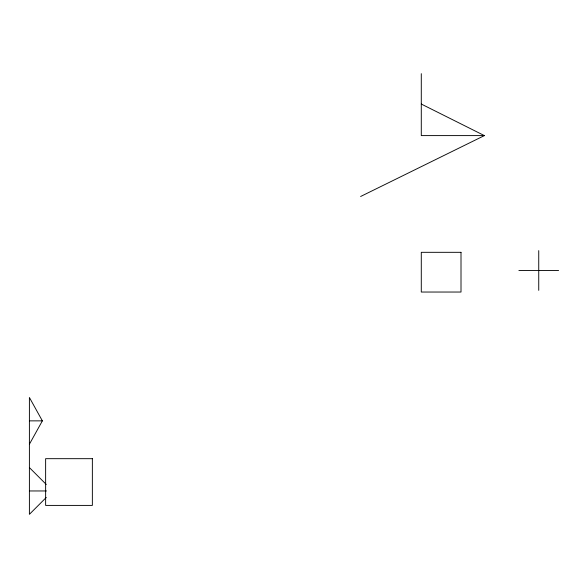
<?xml version="1.0" encoding="UTF-8"?>
<svg xmlns="http://www.w3.org/2000/svg" width="588" height="588" viewBox="0 0 588 588"><rect width="100%" height="100%" fill="white"/><g stroke="black" fill="none" stroke-linecap="round" stroke-linejoin="round"><path stroke-width="0.88" d="M29.4 444.227L42.365 420.861L29.4 397.495L29.4 514.324L46.276 497.448M360.62 196.488L484.372 135.6L421.287 104.047M484.372 135.6L421.287 135.6L421.287 73.676M518.881 270.487L558.6 270.487M29.4 420.861L42.365 420.861M29.4 490.958L46.474 490.958M29.4 467.592L46.276 484.468M538.74 250.628L538.74 290.347M461.007 252.318L421.287 252.318L421.287 292.038L461.007 292.038L461.007 252.318M92.36 458.677L45.629 458.677L45.629 505.408L92.36 505.408L92.36 458.677"/></g></svg>
